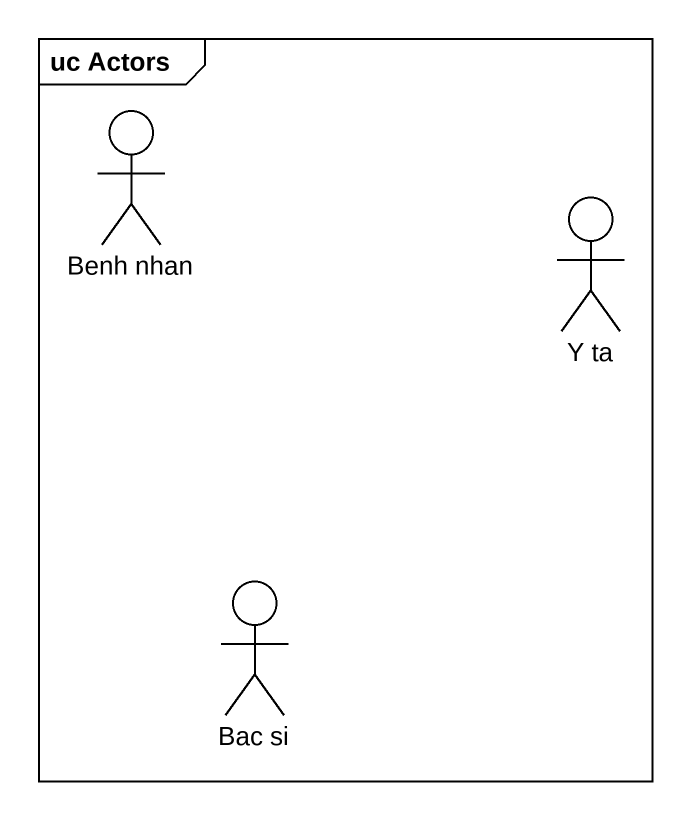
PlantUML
@startuml
mainframe uc Actors
actor "Benh nhan" as Benh_nhan
actor "Y ta" as Y_ta
actor "Bac si" as Bac_si
@enduml
